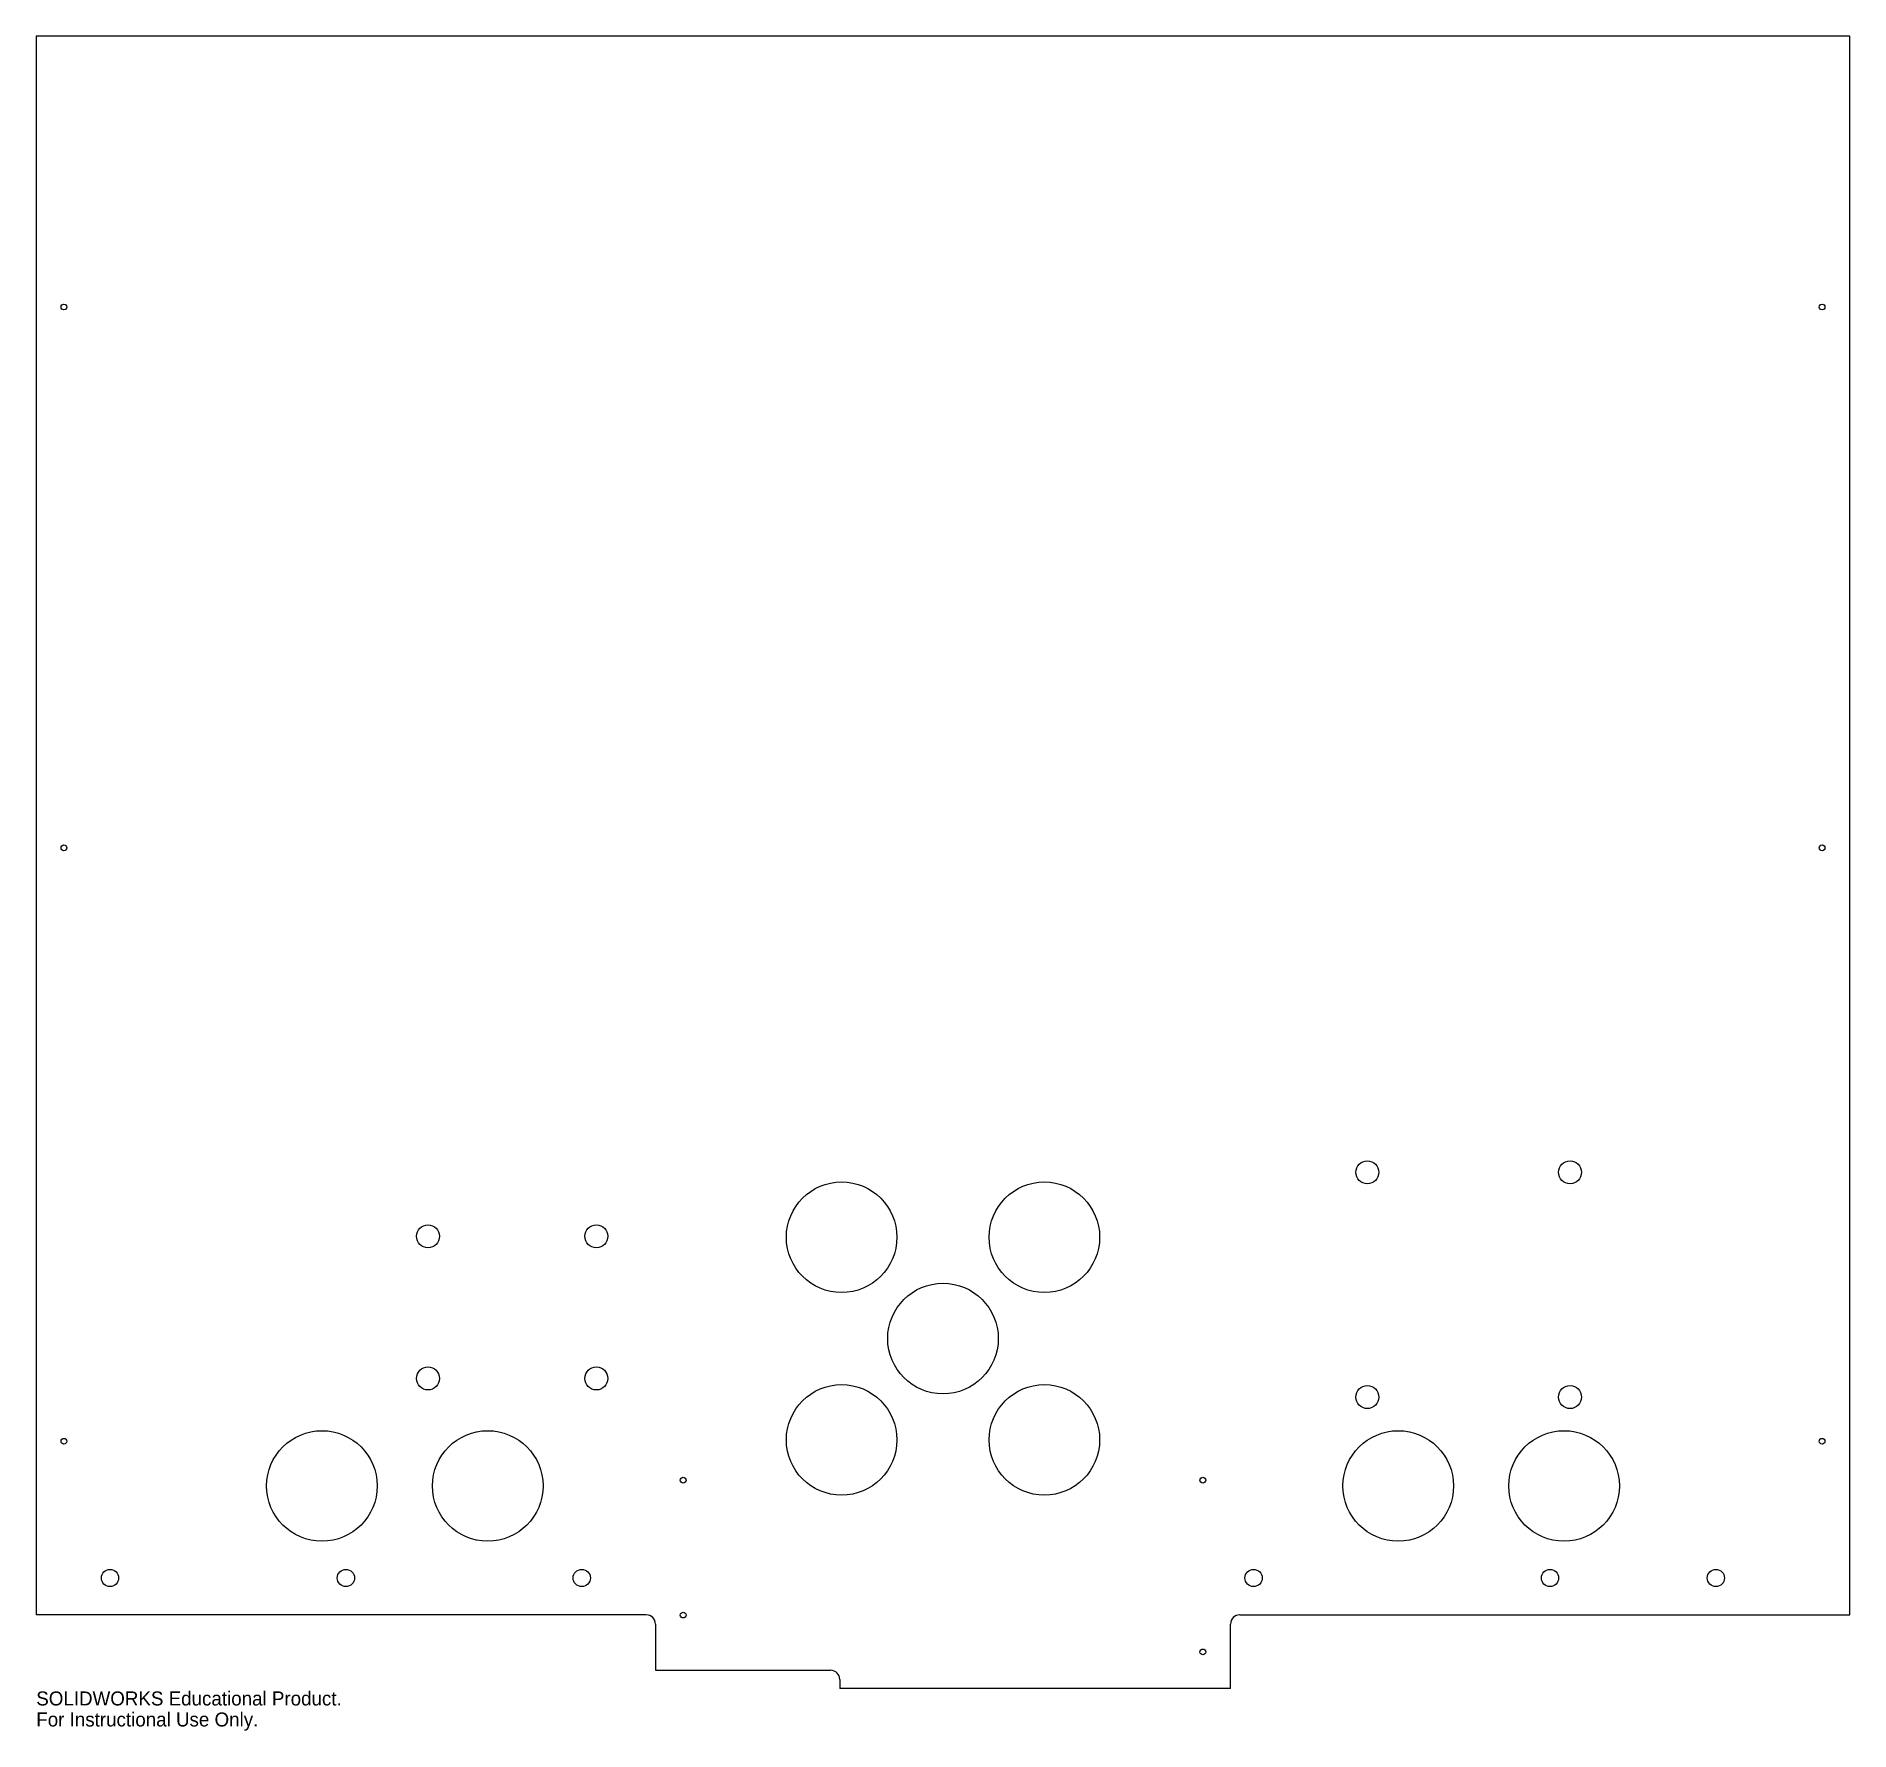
# Model space of a CAD drawing. Header units: inches. Extents: x -12.3 to 12.3, y -250.1 to -227.1.
import ezdxf

# ---------------------------------------------------------------- set-up
doc = ezdxf.new("R2010")
doc.units = ezdxf.units.IN
doc.header["$MEASUREMENT"] = 0
doc.styles.add('SLDTEXTSTYLE0', font='Arail.ttf')

msp = doc.modelspace()

# ---------------------------------------------------------------- linework, layer by layer
at = {"color": 1, "linetype": 'Continuous', "lineweight": 25}
for p, q in [((12.3, -227.135), (-12.3, -227.135)), ((-12.3, -227.135), (-12.3, -248.557)), ((12.3, -248.557), (12.3, -227.135)), ((-4.025, -248.557), (-12.3, -248.557)), ((-3.9, -248.682), (-3.9, -249.31)), ((3.9, -249.557), (3.9, -248.682)), ((4.025, -248.557), (12.3, -248.557)), ((-3.9, -249.31), (-1.525, -249.31)), ((-1.4, -249.435), (-1.4, -249.557)), ((3.9, -249.557), (-1.4, -249.557))]:
    msp.add_line(p, q, dxfattribs=at)
for centre, radius in [((-11.925, -230.809), 0.039), ((11.925, -230.809), 0.039), ((-11.925, -238.149), 0.039), ((11.925, -238.149), 0.039), ((5.756, -242.552), 0.156), ((8.506, -242.552), 0.156), ((-1.375, -243.433), 0.75), ((1.375, -243.433), 0.75), ((-6.986, -243.42), 0.156), ((-4.702, -243.42), 0.156), ((0, -244.808), 0.75), ((-6.986, -245.349), 0.156), ((-4.702, -245.349), 0.156), ((-1.375, -246.183), 0.75), ((1.375, -246.183), 0.75), ((5.756, -245.602), 0.156), ((8.506, -245.602), 0.156), ((-11.925, -246.202), 0.0391), ((-8.425, -246.808), 0.75), ((-6.175, -246.808), 0.75), ((6.175, -246.808), 0.75), ((8.425, -246.808), 0.75), ((11.925, -246.202), 0.0391), ((-3.525, -246.73), 0.039), ((3.525, -246.73), 0.039), ((-11.3, -248.057), 0.117), ((-8.1, -248.057), 0.117), ((-4.9, -248.057), 0.117), ((4.213, -248.057), 0.117), ((8.234, -248.057), 0.117), ((10.484, -248.057), 0.117), ((-3.525, -248.56), 0.0391), ((3.525, -249.06), 0.0391)]:
    msp.add_circle(centre, radius, dxfattribs=at)
for centre, start, end in [((-4.025, -248.682), 0, 90), ((4.025, -248.682), 90, 180), ((-1.525, -249.435), 0, 90)]:
    msp.add_arc(centre, 0.125, start, end, dxfattribs=at)

# ---------------------------------------------------------------- texts
at = {"color": 7, "linetype": 'Continuous', "char_height": 0.1903, "attachment_point": 1, "style": 'SLDTEXTSTYLE0'}
for s, insert in [('SOLIDWORKS Educational Product.', (-12.3, -249.597)), ('For Instructional Use Only.', (-12.3, -249.882))]:
    msp.add_mtext(s, dxfattribs=dict(at, insert=insert))

doc.saveas('drawing.dxf')
